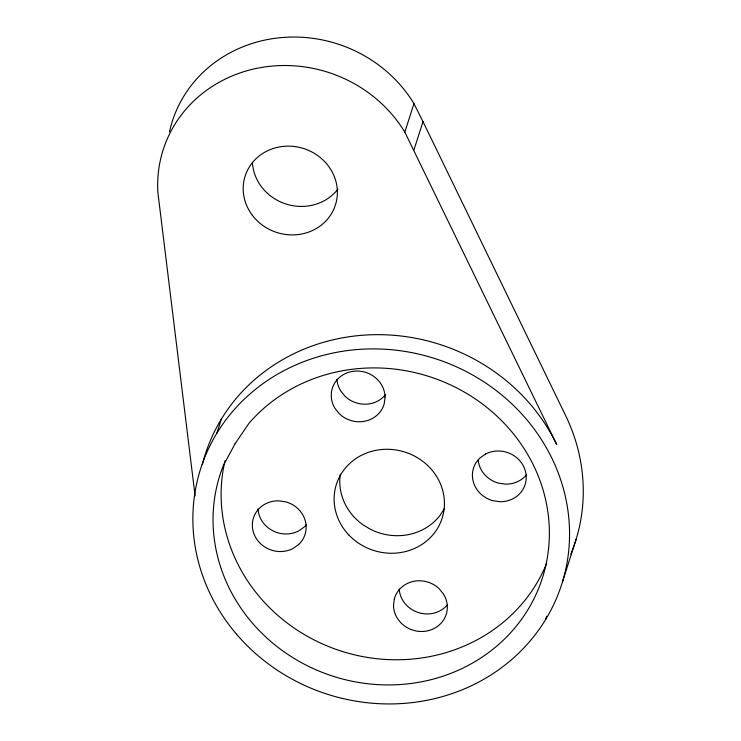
<?xml version="1.0" encoding="UTF-8"?>
<svg xmlns="http://www.w3.org/2000/svg" width="741" height="741" viewBox="0 0 741 741"><rect width="100%" height="100%" fill="white"/><g stroke="black" fill="none" stroke-linecap="round" stroke-linejoin="round"><path stroke-width="1.11" d="M216.798 433.318L221.364 419.082M202.312 464.727A189.557 176.238 17.8 0 1 366.545 334.978A189.557 176.238 17.8 0 1 556.76 444.628L404.818 132.12L413.96 103.647A133.473 124.108 17.8 0 0 277.838 37.948A133.473 124.108 17.8 0 0 169.476 131.852M413.867 150.127L423.009 121.654L413.96 103.647M545.617 619.532L546.673 616.243M562.53 581.666L576.239 538.957M444.443 508.558L440.034 515.393A55.51 51.611 17.8 0 1 370.639 529.38L363.192 524.934A55.51 51.611 17.8 0 1 340.314 474.194M423.009 121.654L565.902 416.155A189.557 176.238 17.8 0 1 570.811 554.166M195.096 495.924L157.87 192.373A133.473 124.108 17.8 0 1 251.996 69.413A133.473 124.108 17.8 0 1 404.818 132.12M385.357 394.851A27.084 25.175 17.8 0 1 345.028 396.259L340.675 390.896A27.084 25.175 17.8 0 1 336.923 379.225M546.691 563.308A169.244 157.361 17.8 0 1 341.471 651.191A169.244 157.361 17.8 0 1 225.051 460.633M526.527 474.796A27.084 25.175 17.8 0 1 505.334 484.142L498.35 483.095A27.084 25.175 17.8 0 1 478.186 460.272M337.859 189.196A47.387 44.062 17.8 0 1 286.443 204.155A47.387 44.062 17.8 0 1 252.412 162.705M306.459 524.637A27.084 25.175 17.8 0 1 304.171 527.073L298.66 530.945A27.084 25.175 17.8 0 1 258.025 509.011M447.629 604.582A27.084 25.175 17.8 0 1 418.313 612.538A27.084 25.175 17.8 0 1 399.186 588.956M385.051 397.13L384.236 403.669A27.084 25.175 17.8 0 1 339.387 413.821L335.034 408.458A27.084 25.175 17.8 0 1 350.826 371.732A27.084 25.175 17.8 0 1 385.051 397.13M394.332 598.876L393.508 605.416A27.084 25.175 17.8 0 0 427.742 630.813A27.084 25.175 17.8 0 0 443.526 594.087L439.172 588.715A27.084 25.175 17.8 0 0 394.332 598.876M235.11 443.683L223.384 465.431A169.244 157.361 17.8 0 0 392.341 684.888A169.244 157.361 17.8 0 0 529.972 458.512A169.244 157.361 17.8 0 0 249.05 423.204L235.11 443.683M298.54 544.626L293.019 548.507A27.084 25.175 17.8 0 1 253.357 532.057A27.084 25.175 17.8 0 1 278.875 500.842L285.85 501.889A27.084 25.175 17.8 0 1 298.54 544.626M485.54 454.029L480.029 457.91A27.084 25.175 17.8 0 0 492.719 500.647L499.693 501.703A27.084 25.175 17.8 0 0 525.212 470.489A27.084 25.175 17.8 0 0 485.54 454.029M236.499 634.166A189.557 176.238 17.8 0 0 557.973 594.736A189.557 176.238 17.8 0 0 349.159 350.363A189.557 176.238 17.8 0 0 236.499 634.166M348.863 535.002A55.51 51.611 17.8 0 0 441.997 518.663A55.51 51.611 17.8 0 0 376.984 450.139A55.51 51.611 17.8 0 0 348.863 535.002M252.32 215.242A47.387 44.062 17.8 0 0 333.394 210.083A47.387 44.062 17.8 0 0 285.137 146.236A47.387 44.062 17.8 0 0 252.32 215.242"/></g></svg>
